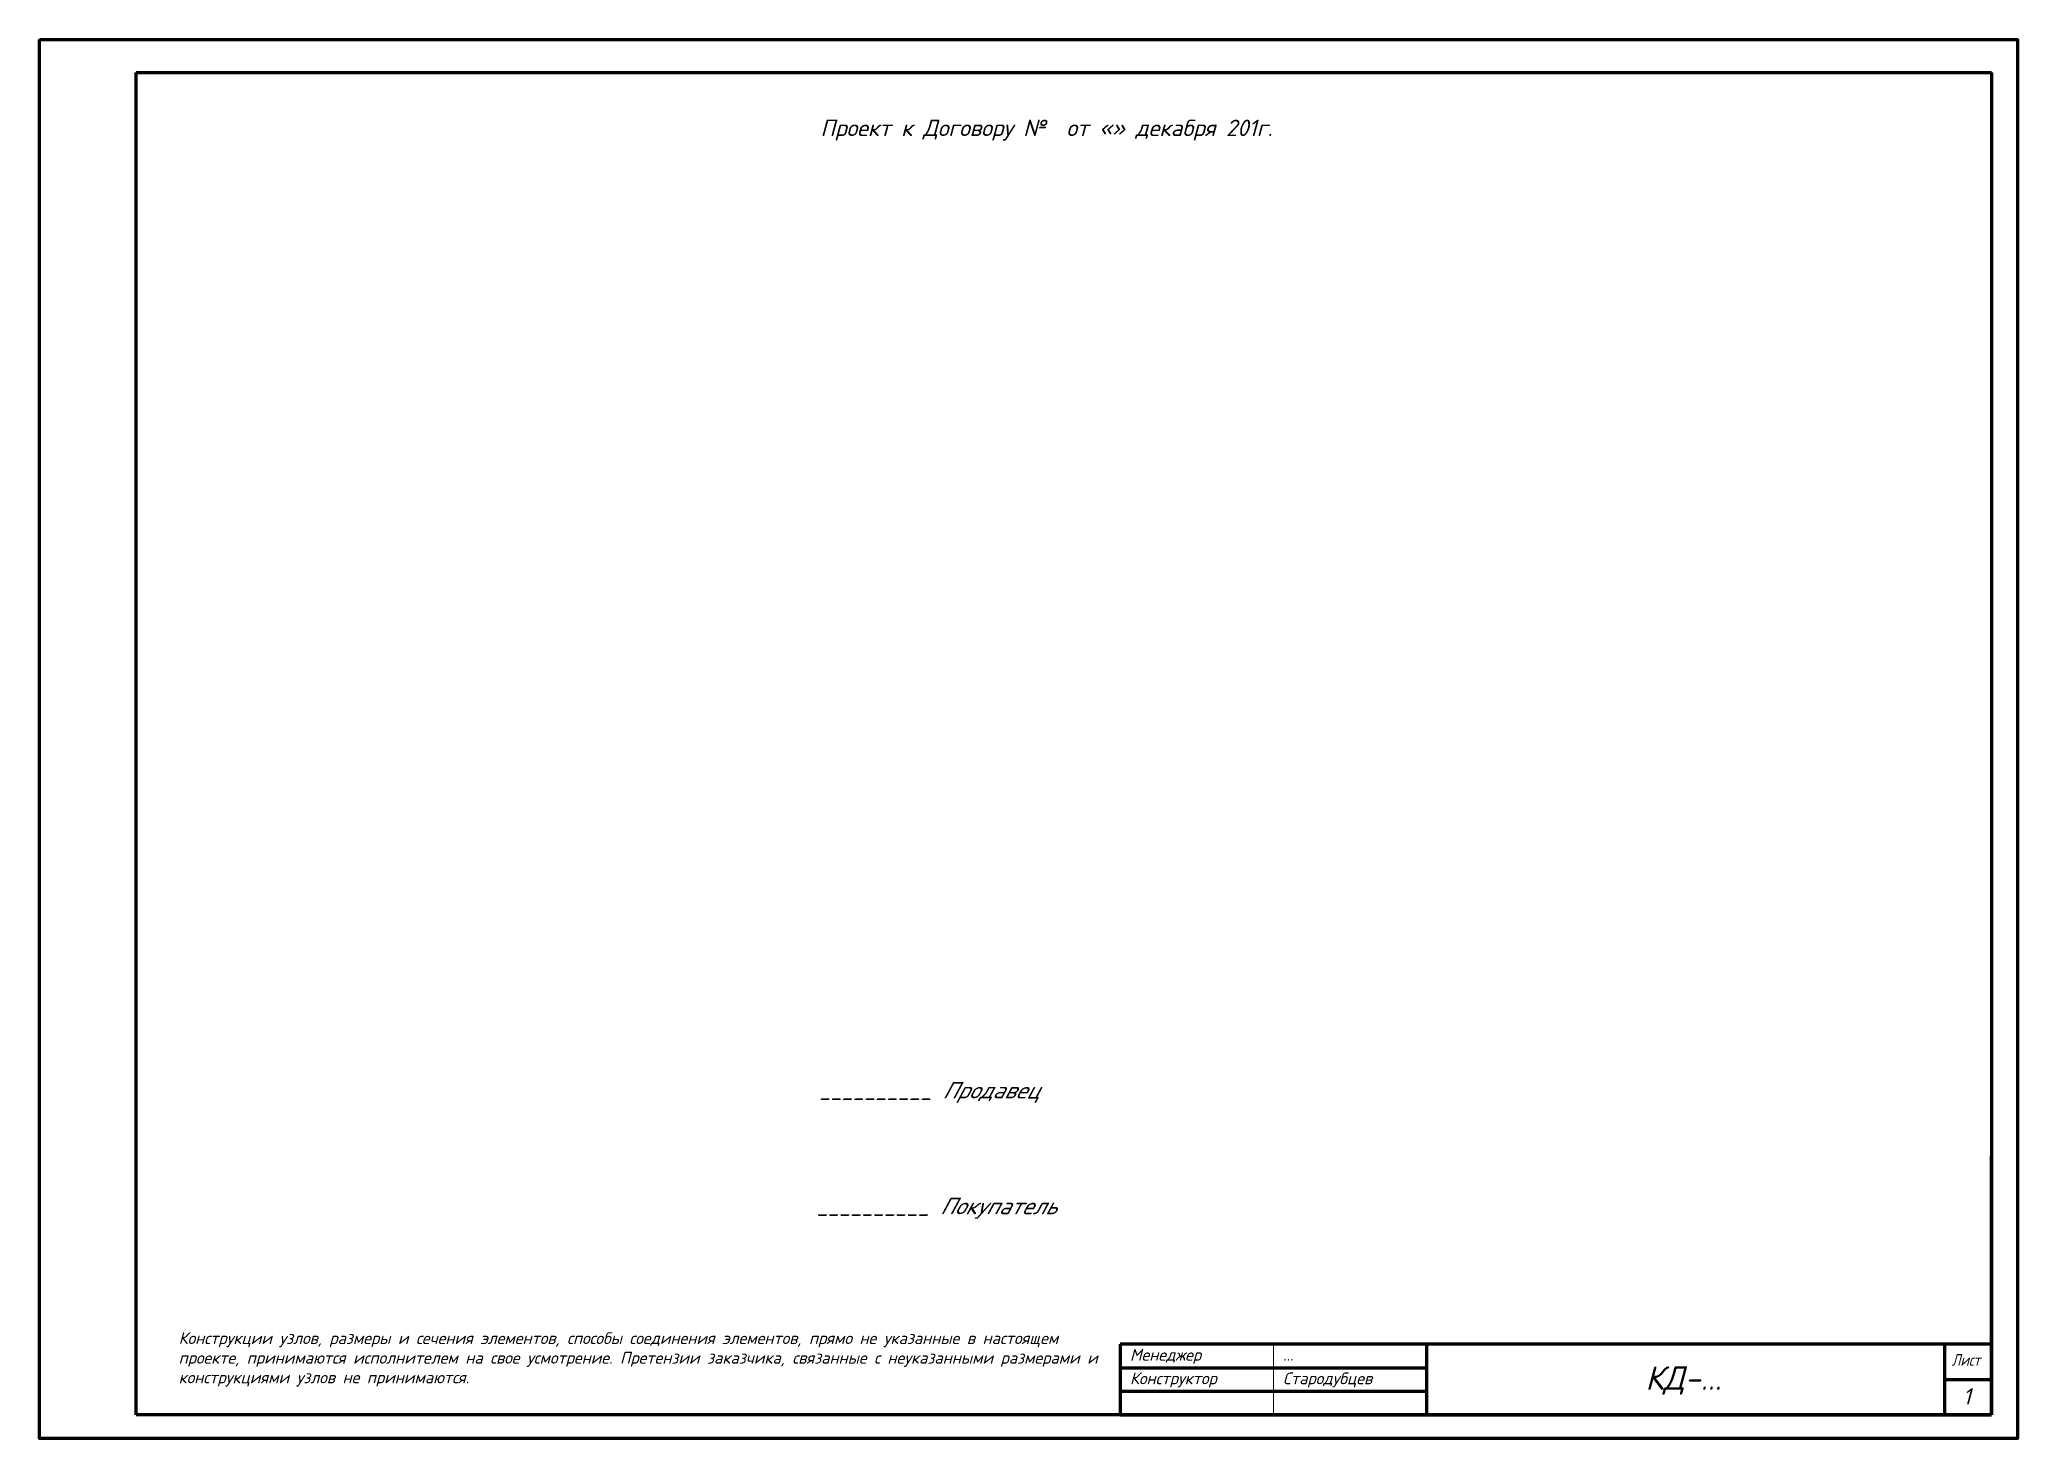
# Paper-space layout '1' of a CAD drawing. Header units: millimetres. Extents: x -1 to 419, y -1 to 296.
import ezdxf

# ---------------------------------------------------------------- set-up
doc = ezdxf.new("R2010")
doc.units = ezdxf.units.MM
doc.layers.get('0').update_dxf_attribs({"lineweight": 20})
doc.layers.add('Текст', color=7, linetype='Continuous', lineweight=20)
doc.layers.add('Толстые', color=7, linetype='Continuous', lineweight=60)
doc.styles.add('ГОСТ 2.5', font='isocpeur.ttf', dxfattribs={"oblique": 15, "height": 2.5})
doc.styles.add('ГОСТ 3.5', font='isocpeur.ttf', dxfattribs={"oblique": 15, "height": 3.5})

psp = doc.layouts.new('1')

# ---------------------------------------------------------------- linework, layer by layer
at = {"lineweight": 70}
for p, q in [((210.18, 296.28), (419.13, 296.28)), ((419.13, 296.28), (419.13, -0.72)), ((19.68, 289.28), (413.63, 289.28)), ((19.68, 4.28), (19.68, 289.28)), ((228.63, 289.28), (413.63, 289.28)), ((413.63, 289.28), (413.63, 4.28)), ((413.63, 289.28), (413.63, 4.28)), ((413.63, 289.28), (413.63, 4.28)), ((413.63, 4.28), (413.63, 59.28)), ((228.63, 19.28), (228.63, 4.23)), ((293.63, 19.28), (293.63, 4.28)), ((403.63, 19.28), (403.63, 4.28)), ((228.63, 14.28), (293.63, 14.28)), ((228.63, 9.28), (293.63, 9.28)), ((412.59, 4.28), (19.68, 4.28)), ((412.59, 4.28), (228.63, 4.28)), ((228.63, 4.28), (413.63, 4.28)), ((413.63, 4.28), (228.63, 4.28)), ((419.13, -0.72), (210.18, -0.72))]:
    psp.add_line(p, q, dxfattribs=at)
psp.add_lwpolyline([(-0.87, 296.28), (419.13, 296.28), (419.13, -0.72), (-0.87, -0.72)], close=True, dxfattribs=at)
psp.add_lwpolyline([(-0.87, 296.28), (419.13, 296.28), (419.13, -0.72), (-0.87, -0.72)], close=True, dxfattribs=at)
at = {"layer": 'Текст'}
psp.add_line((261.13, 4.28), (261.13, 19.28), dxfattribs=at)
at = {"layer": 'Толстые', "lineweight": 70}
for p, q in [((413.63, 19.28), (228.63, 19.28)), ((403.63, 11.78), (413.63, 11.78))]:
    psp.add_line(p, q, dxfattribs=at)

# ---------------------------------------------------------------- texts
at = {"lineweight": 30, "style": 'ГОСТ 2.5', "oblique": 15, "width": 0.8}
psp.add_text('Лист', height=2.5, dxfattribs=at).set_placement((405.2, 14.7))
at = {"lineweight": 30, "ltscale": 10, "char_height": 3.5, "attachment_point": 1, "style": 'ГОСТ 3.5'}
for s, width, insert in [('\\pi145.77;{\\Q15;Проект к Договору №  от «» декабря 201г.}', 394.9522, (19.18, 279.28)), ('{\\fISOCPEUR|b1|i0|c204|p34;\\Q15; \\fISOCPEUR|b0|i0|c204|p34; __________ \\fISOCPEUR|b1|i1|c204|p34;Продавец}', 69.3037, (160.33, 74.96)), ('{\\fISOCPEUR|b1|i0|c204|p34;\\Q15; \\fISOCPEUR|b0|i0|c204|p34; __________ \\fISOCPEUR|b1|i1|c204|p34;Покупатель}', 71.5726, (159.78, 50.37))]:
    psp.add_mtext_dynamic_manual_height_columns(s, width=width, gutter_width=1000, heights=[0], dxfattribs=dict(at, insert=insert))
at = {"layer": 'Текст', "attachment_point": 1}
for s, width, gutter_width, insert, char_height, style in [('{\\Q15;Конструкции узлов, размеры и сечения элементов, способы соединения элементов, прямо не указанные в настоящем проекте, принимаются исполнителем на свое усмотрение. Претензии заказчика, связанные с неуказанными размерами и конструкциями узлов не принимаются.}', 196.5737, 12.5, (28.67, 21.82), 2.5, 'ГОСТ 2.5'), ('Менеджер', 19.174, 12.5, (230.68, 18.29), 2.5, 'ГОСТ 2.5'), ('Конструктор', 19.174, 12.5, (230.68, 13.28), 2.5, 'ГОСТ 2.5'), ('...', 19.174, 12.5, (263.18, 18.29), 2.5, 'ГОСТ 2.5'), ('Стародубцев', 19.174, 12.5, (263.18, 13.28), 2.5, 'ГОСТ 2.5'), ('\\pi46.48;КД-...', 110, 12.5, (293.63, 14.6), 5, 'ГОСТ 2.5'), ('\\pi2.2859;1', 6.5595, 25, (405.23, 9.96), 3.5, 'ГОСТ 3.5')]:
    psp.add_mtext_dynamic_manual_height_columns(s, width=width, gutter_width=gutter_width, heights=[0], dxfattribs=dict(at, insert=insert, char_height=char_height, style=style))

doc.saveas('drawing.dxf')
